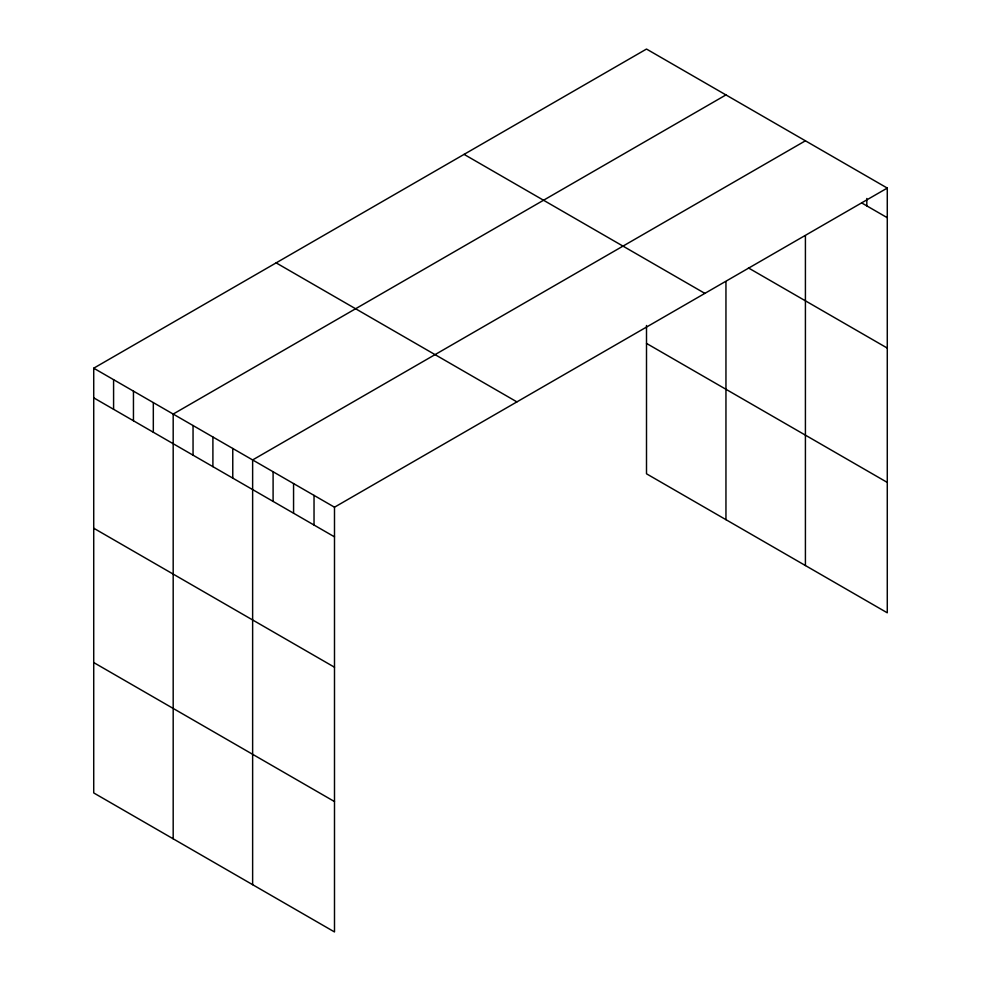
<?xml version="1.0" encoding="UTF-8"?>
<svg xmlns="http://www.w3.org/2000/svg" width="981" height="981" viewBox="0 0 981 981"><rect width="100%" height="100%" fill="white"/><g stroke="black" fill="none" stroke-linecap="round" stroke-linejoin="round"><path stroke-width="1.47" d="M887.278 188.07L334.496 507.202L334.496 931.95L93.722 792.93L93.722 368.194L646.504 49.05L887.278 188.07L887.278 612.806L646.504 473.798L646.504 325.496M725.952 94.924L173.183 414.068L173.183 838.816M805.413 140.798L252.632 459.942L252.632 884.69M861.698 202.932L887.278 217.708M748.466 267.948L887.278 348.083M464.087 154.373L704.861 293.38M646.504 343.411L887.278 482.419M276.139 262.871L516.913 401.891M93.722 368.194L334.496 507.202M93.722 397.832L334.496 536.852M93.722 528.219L334.496 667.227M93.722 662.555L334.496 801.563M866.812 198.481L866.812 205.887M805.413 235.636L805.413 565.547M725.952 281.817L725.952 519.672M314.03 495.393L314.03 525.031M293.564 483.572L293.564 513.222M273.098 471.763L273.098 501.401M232.767 448.476L232.767 478.115M212.902 437.011L212.902 466.649M193.049 425.533L193.049 455.184M153.318 402.602L153.318 432.241M133.453 391.125L133.453 420.775M113.588 379.659L113.588 409.298"/></g></svg>
